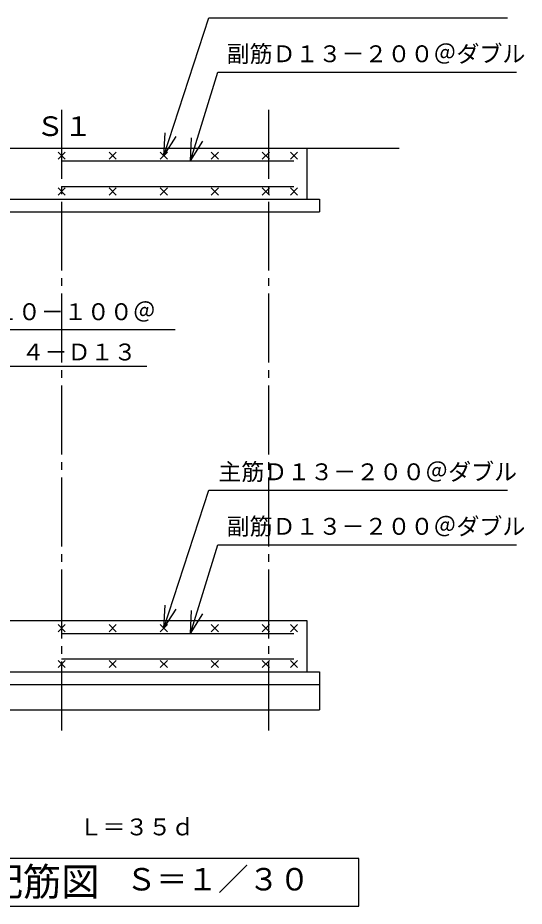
# Model space of a CAD drawing. Units: millimetres, scale not verified. Extents: x -9673 to 7645, y -6713 to 5365.
# Drawn here: x 354 to 2338, y -1401 to 2077 of the extents above; entities that cross this region are included whole.
import ezdxf
from ezdxf.enums import TextEntityAlignment as Align

# ---------------------------------------------------------------- set-up
doc = ezdxf.new("R2010")
doc.units = ezdxf.units.MM
doc.header["$LTSCALE"] = 30
doc.linetypes.add('CHAIN2', pattern=[12, 9, -1, 1, -1])
for name, color, linetype, lineweight in [('0-1_KIKI', 3, 'Continuous', 25), ('0-2_SEISAKU', 5, 'Continuous', 25), ('0-3_A-PIPE', 2, 'Continuous', 25)]:
    doc.layers.add(name, color=color, linetype=linetype, lineweight=lineweight)
doc.styles.add('MS Gothic', font='')
doc.styles.get('MS Gothic').set_extended_font_data('MS Gothic')

msp = doc.modelspace()

# ---------------------------------------------------------------- linework, layer by layer
at = {"layer": '0-1_KIKI'}
msp.add_lwpolyline([(1690.4, -1401.46), (1690.4, -1215.15), (-637.76, -1215.15), (-637.76, -1401.46)], close=True, dxfattribs=at)
at = {"layer": '0-2_SEISAKU', "color": 2}
for p, q in [((926.32, 1536.8), (1103.09, 2076.79)), ((1103.09, 2076.79), (2273.09, 2076.79)), ((1031.38, 1516.79), (1137.55, 1863.34)), ((1137.55, 1863.34), (2307.55, 1863.34)), ((926.32, 1536.8), (931.22, 1626.66)), ((926.32, 1536.8), (975.5, 1612.17)), ((1031.38, 1516.79), (1034.57, 1606.74)), ((-1152.91, 1566.79), (1848, 1566.79)), ((1031.38, 1516.79), (1079.12, 1593.09)), ((1486.32, 1566.79), (1486.32, 1366.79)), ((-183.69, 1316.79), (1536.31, 1316.79)), ((-120.12, 856.79), (970.54, 856.79)), ((-95.12, 712.75), (859.88, 712.75)), ((926.32, -313.2), (1103.09, 226.79)), ((1103.09, 226.79), (2273.09, 226.79)), ((1031.38, -333.21), (1137.55, 13.34)), ((1137.55, 13.34), (2307.55, 13.34)), ((926.32, -313.2), (931.22, -223.34)), ((926.32, -313.2), (975.5, -237.83)), ((1031.38, -333.21), (1034.57, -243.26)), ((1031.38, -333.21), (1079.12, -256.91)), ((-183.69, -283.21), (1486.32, -283.21)), ((1486.32, -283.21), (1486.32, -483.21)), ((-333.69, -483.21), (1386.31, -483.21)), ((-333.69, -533.21), (1386.31, -533.21)), ((-483.69, -633.21), (1536.31, -633.21))]:
    msp.add_line(p, q, dxfattribs=at)
at = {"layer": '0-2_SEISAKU', "color": 2, "linetype": 'CHAIN2'}
for p, q in [((526.32, 1716.79), (526.32, -733.21)), ((1336.32, 1716.79), (1336.32, -733.21))]:
    msp.add_line(p, q, dxfattribs=at)
at = {"layer": '0-2_SEISAKU', "color": 2}
for points in [[(-183.69, 1366.79), (1536.31, 1366.79), (1536.31, 1316.79)], [(-483.69, -483.21), (1536.31, -483.21), (1536.31, -583.21)], [(-483.69, -633.21), (-483.69, -533.21), (1536.31, -533.21), (1536.31, -633.21)]]:
    msp.add_lwpolyline(points, dxfattribs=at)
at = {"layer": '0-3_A-PIPE', "color": 3}
for p, q in [((540.46, 1550.94), (512.17, 1522.65)), ((512.17, 1550.94), (540.46, 1522.65)), ((740.46, 1550.94), (712.17, 1522.65)), ((712.17, 1550.94), (740.46, 1522.65)), ((940.46, 1550.94), (912.17, 1522.65)), ((912.17, 1550.94), (940.46, 1522.65)), ((1140.46, 1550.94), (1112.17, 1522.65)), ((1112.17, 1550.94), (1140.46, 1522.65)), ((1340.46, 1550.94), (1312.17, 1522.65)), ((1312.17, 1550.94), (1340.46, 1522.65)), ((1450.46, 1550.94), (1422.17, 1522.65)), ((1422.17, 1550.94), (1450.46, 1522.65)), ((526.32, 1516.79), (1436.32, 1516.79)), ((540.46, 1410.94), (512.17, 1382.65)), ((512.17, 1410.94), (540.46, 1382.65)), ((526.32, 1416.79), (1436.32, 1416.79)), ((740.46, 1410.94), (712.17, 1382.65)), ((712.17, 1410.94), (740.46, 1382.65)), ((940.46, 1410.94), (912.17, 1382.65)), ((912.17, 1410.94), (940.46, 1382.65)), ((1140.46, 1410.94), (1112.17, 1382.65)), ((1112.17, 1410.94), (1140.46, 1382.65)), ((1340.46, 1410.94), (1312.17, 1382.65)), ((1312.17, 1410.94), (1340.46, 1382.65)), ((1450.46, 1410.94), (1422.17, 1382.65)), ((1422.17, 1410.94), (1450.46, 1382.65)), ((540.46, -299.06), (512.17, -327.35)), ((512.17, -299.06), (540.46, -327.35)), ((740.46, -299.06), (712.17, -327.35)), ((712.17, -299.06), (740.46, -327.35)), ((940.46, -299.06), (912.17, -327.35)), ((912.17, -299.06), (940.46, -327.35)), ((1140.46, -299.06), (1112.17, -327.35)), ((1112.17, -299.06), (1140.46, -327.35)), ((1340.46, -299.06), (1312.17, -327.35)), ((1312.17, -299.06), (1340.46, -327.35)), ((1450.46, -299.06), (1422.17, -327.35)), ((1422.17, -299.06), (1450.46, -327.35)), ((526.32, -333.21), (1436.32, -333.21)), ((540.46, -439.06), (512.17, -467.35)), ((512.17, -439.06), (540.46, -467.35)), ((526.32, -433.21), (1436.32, -433.21)), ((740.46, -439.06), (712.17, -467.35)), ((712.17, -439.06), (740.46, -467.35)), ((940.46, -439.06), (912.17, -467.35)), ((912.17, -439.06), (940.46, -467.35)), ((1140.46, -439.06), (1112.17, -467.35)), ((1112.17, -439.06), (1140.46, -467.35)), ((1340.46, -439.06), (1312.17, -467.35)), ((1312.17, -439.06), (1340.46, -467.35)), ((1450.46, -439.06), (1422.17, -467.35)), ((1422.17, -439.06), (1450.46, -467.35))]:
    msp.add_line(p, q, dxfattribs=at)

# ---------------------------------------------------------------- texts
at = {"layer": '0-1_KIKI', "color": 4, "style": 'MS Gothic'}
for s, height, p in [('Ｂ－Ｂ断面配筋図', 110, (-525.77, -1393.63)), ('Ｓ＝１／３０', 87.98, (778.15, -1366.09))]:
    msp.add_text(s, height=height, dxfattribs=at).set_placement(p, align=Align.BOTTOM_LEFT)
at = {"layer": '0-2_SEISAKU', "color": 4, "style": 'MS Gothic'}
for s, p in [('副筋Ｄ１３－２００＠ダブル', (1172.43, 1883.02)), ('帯筋\u3000Ｄ１０－１００＠', (-95.04, 873.22)), ('４－Ｄ１３', (369.72, 715.44)), ('主筋Ｄ１３－２００＠ダブル', (1140.05, 246.47)), ('副筋Ｄ１３－２００＠ダブル', (1172.43, 33.02)), ('Ｌ＝３５ｄ', (595.82, -1143.81))]:
    msp.add_text(s, height=65.98, dxfattribs=at).set_placement(p, align=Align.BOTTOM_LEFT)
at = {"layer": '0-2_SEISAKU', "color": 4, "style": 'MS Gothic', "width": 1.05}
msp.add_text('Ｓ１', height=76.98, dxfattribs=at).set_placement((425.91, 1590.77), align=Align.BOTTOM_LEFT)

doc.saveas('drawing.dxf')
